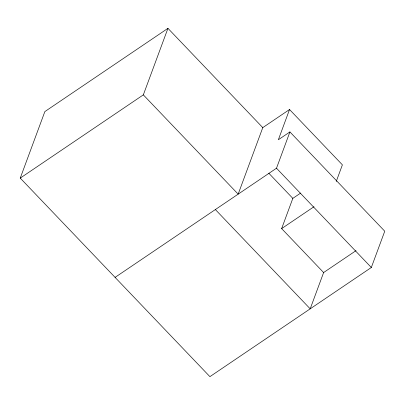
<?xml version="1.0" encoding="UTF-8"?>
<svg xmlns="http://www.w3.org/2000/svg" width="405" height="405" viewBox="0 0 405 405"><rect width="100%" height="100%" fill="white"/><g stroke="black" fill="none" stroke-linecap="round" stroke-linejoin="round"><path stroke-width="0.61" d="M336.251 181.45L342.392 164.85L289.54 109.522L278.351 139.755L289.919 131.934L384.75 231.209L371.329 267.492L209.911 376.655L20.25 178.109L44.859 111.588L167.943 28.345L262.774 127.621L238.165 194.142L143.335 94.866L167.943 28.345M115.081 277.379L276.499 168.222L289.919 131.934M215.369 209.562L310.2 308.833L323.62 272.55L281.642 228.602L292.825 198.369L300.652 193.074M20.25 178.109L143.335 94.866M262.774 127.621L289.54 109.522M281.642 228.602L313.986 206.727M323.62 272.55L356.015 250.644M276.499 168.222L371.329 267.492M268.804 173.219L292.825 198.369"/></g></svg>
